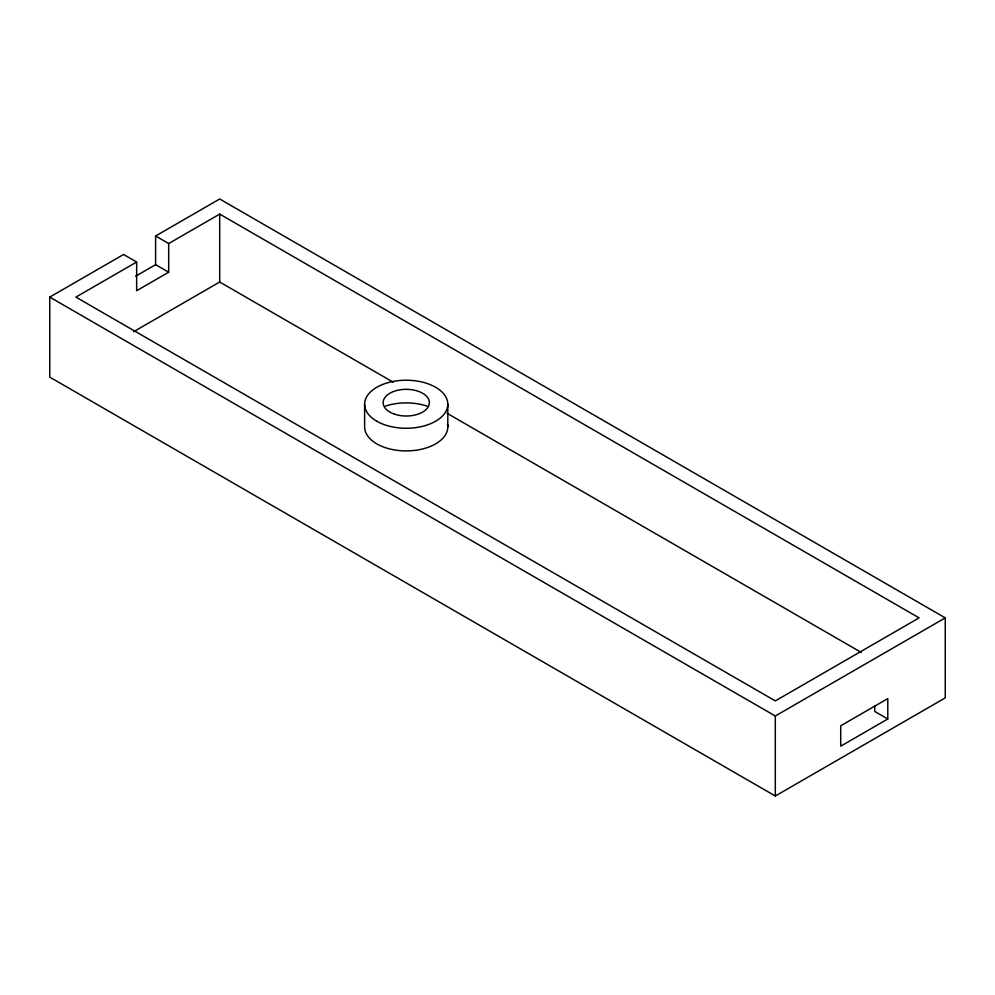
<?xml version="1.0" encoding="UTF-8"?>
<svg xmlns="http://www.w3.org/2000/svg" width="995" height="995" viewBox="0 0 995 995"><rect width="100%" height="100%" fill="white"/><g stroke="black" fill="none" stroke-linecap="round" stroke-linejoin="round"><path stroke-width="1.49" d="M135.581 276.237L155.606 264.682L155.606 235.989L219.696 198.988L945.25 617.883L945.25 697.893L775.304 796.012L49.75 377.117L49.75 297.107L123.579 254.484L136.651 262.033L136.651 290.714L168.677 272.22L168.677 243.539L219.696 214.087L919.106 617.883L775.304 700.903L75.894 297.107L136.651 262.033M133.691 331.671L219.696 282.02L393.199 382.192M49.75 297.107L775.304 716.002L945.25 617.883M887.789 718.987L840.725 746.163L840.725 725.778L887.789 698.614L887.789 718.987L874.717 711.437L874.717 705.617M155.606 235.989L168.677 243.539M447.004 413.248L861.272 652.421M155.606 264.682L168.677 272.22M775.304 716.002L775.304 796.012M447.812 404.244L447.812 426.892M364.618 404.244L364.618 426.892A41.603 24.017 0 0 0 408.385 450.872A41.603 24.017 0 0 0 447.588 424.38M219.696 214.087L219.696 282.02M385.413 406.097A41.603 24.017 0 0 1 427.017 406.097M376.806 421.233A41.603 24.017 0 0 0 446.394 410.462A41.603 24.017 0 0 0 395.45 381.048A41.603 24.017 0 0 0 376.806 421.233M394.692 414.219A23.109 13.345 0 0 0 429.355 402.664A23.109 13.345 0 0 0 394.692 391.11A23.109 13.345 0 0 0 394.692 414.219"/></g></svg>
